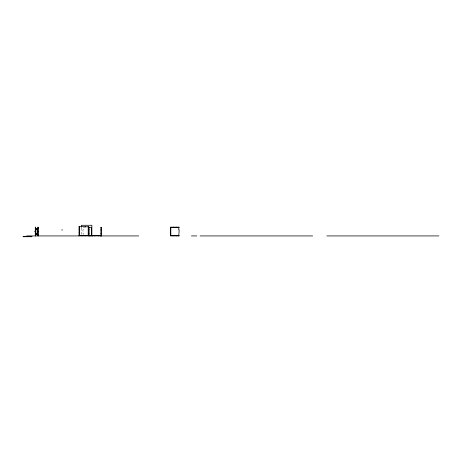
<?xml version="1.0" encoding="UTF-8"?>
<svg xmlns="http://www.w3.org/2000/svg" width="462" height="462" viewBox="0 0 462 462"><rect width="100%" height="100%" fill="white"/><g stroke="black" fill="none" stroke-linecap="round" stroke-linejoin="round"><path stroke-width="0.35" stroke-dasharray="2.31 1.73" d="M85.591 227.57L83.368 227.57L83.368 229.799L82.969 229.799L82.969 233.298L83.368 233.298L83.368 234.413M81.358 228.078L81.358 234.378"/><path stroke-width="0.69" d="M35.684 229.36L35.684 228.442L38.254 228.442M36.284 233.275L35.897 234.65L35.897 228.442M79.066 226.773L85.591 226.374L85.591 226.773L88.617 226.773M88.698 227.171L89.097 227.171L89.097 235.926M35.285 227.57L35.684 227.57M37.855 227.57L38.254 227.57M88.698 227.57L91.32 227.57L91.32 229.799L91.719 229.799L91.32 235.528L79.066 235.528M170.414 227.57L179.169 227.57L179.169 227.171L170.414 227.171L170.414 235.926L179.169 235.926L179.169 235.528L170.414 235.528M100.912 227.674L101.311 227.674M35.897 229.36L37.647 229.36M79.066 229.4L79.464 229.4M88.213 229.4L88.617 229.4M88.698 229.799L89.097 229.799M170.414 229.799L170.813 229.799M61.66 229.943L62.572 229.943M100.912 229.903L101.311 229.903M79.066 232.9L79.464 232.9M88.213 232.9L88.617 232.9M88.698 233.298L89.097 233.298M170.414 233.298L170.813 233.298M100.912 233.402L101.311 233.402M35.897 233.737L37.647 233.737M35.684 234.65L38.254 234.65M35.285 235.528L35.684 235.528M37.855 235.528L38.254 235.528L37.849 234.332M100.912 235.632L101.311 235.632M89.062 235.782L91.863 235.782L91.863 225.277L81.358 225.277L81.358 227.379M26.686 235.926L138.739 235.926M191.401 235.926L196.818 235.926M200.069 235.926L312.647 235.926M326.848 235.926L438.9 235.926M178.771 227.171L178.771 229.799L179.169 229.799L178.771 235.926M176.542 227.171L176.542 227.57M176.542 235.528L176.542 235.926M176.276 227.171L176.276 227.57M175.878 227.171L175.878 227.57M173.706 227.171L173.706 227.57M173.308 227.171L173.308 227.57M173.042 227.171L173.042 227.57M173.042 235.528L173.042 235.926M170.813 227.171L170.813 235.528M100.953 235.926L100.953 235.528L92.198 235.528L92.198 235.926M100.554 235.528L100.554 235.926M98.325 235.528L98.325 235.926M94.825 235.528L94.825 235.926M92.596 235.528L92.596 235.926M88.617 235.926L88.617 226.374L88.213 226.374L88.213 235.528M85.591 235.528L85.591 235.926M82.086 235.528L82.086 235.926M79.464 235.528L79.464 226.374L79.066 226.374L79.066 235.926M38.71 231.237L38.71 231.86M38.254 235.926L38.254 227.171L37.855 227.171L37.855 235.926M37.647 228.442L37.647 234.65M35.684 235.926L35.684 227.171L35.285 227.171L35.285 235.926M34.835 231.237L34.835 231.86M31.456 236.325L31.456 236.723M23.498 236.325L23.498 236.723M101.311 227.275L100.912 227.275L100.912 236.03L101.311 236.03L101.311 227.275M31.855 236.325L23.1 236.325L23.1 236.723L31.855 236.723L31.855 236.325"/></g></svg>
